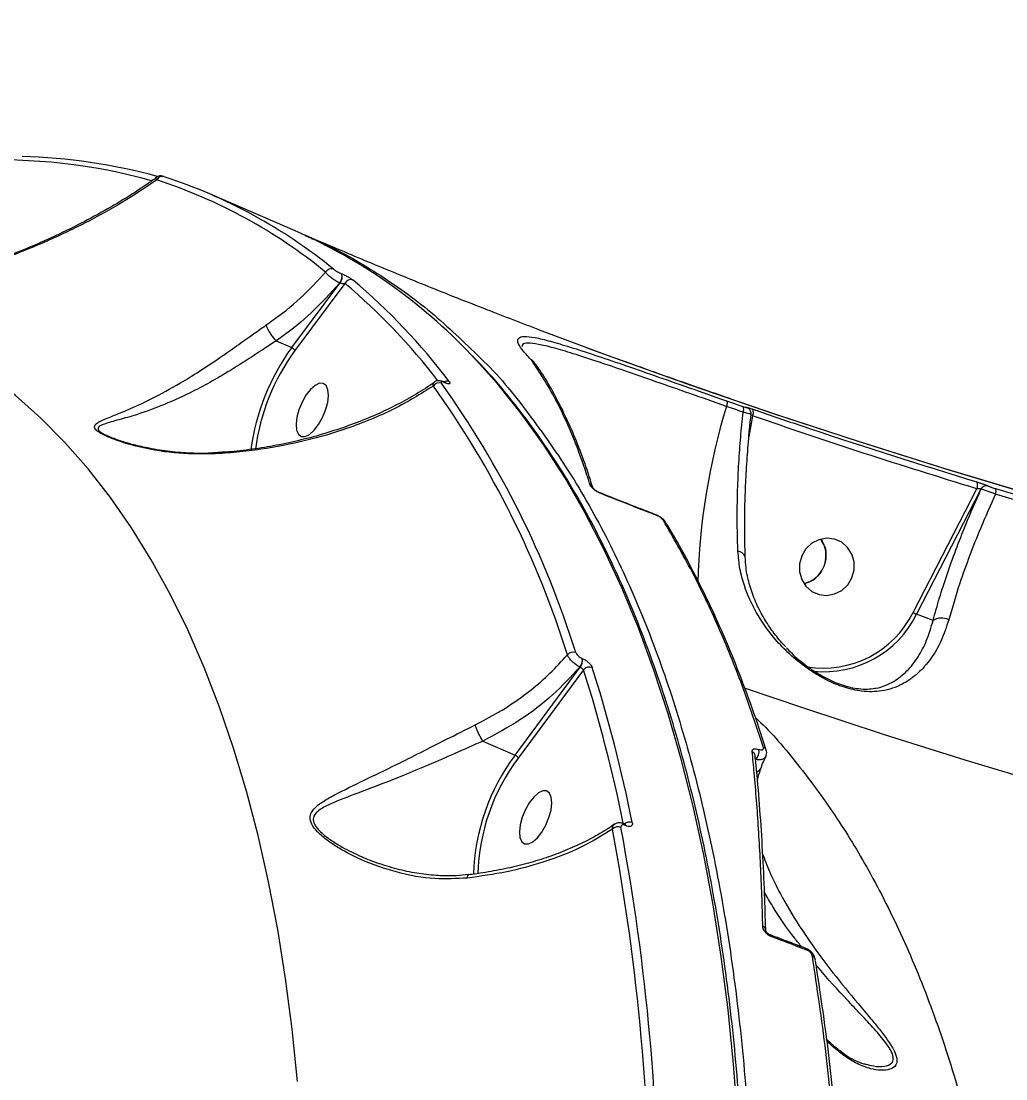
# Model space of a CAD drawing. Header units: millimetres. Extents: x -6104 to 7803, y -6013 to 4803.
# Drawn here: x 1801.8 to 1956.2, y -1919.5 to -1753.7 of the extents above; entities that cross this region are included whole.
import ezdxf

# ---------------------------------------------------------------- set-up
doc = ezdxf.new("R2010")
doc.units = ezdxf.units.MM
for name, color, linetype in [('DIKOM_ОБЪЕКТ', 7, 'Continuous'), ('DIKOM_РАЗМЕР_ЗОНА', 7, 'Continuous'), ('DIKOM_РАЗМЕР_ОБЪЕКТА', 7, 'Continuous')]:
    doc.layers.add(name, color=color, linetype=linetype)
doc.styles.add('style1', font='arial.ttf', dxfattribs={"width": 0.8})
doc.dimstyles.new('1-50', dxfattribs={"dimtxt": 300, "dimasz": 200, "dimexe": 100, "dimexo": 0, "dimgap": 100, "dimtad": 1, "dimtxsty": 'style1', "dimcen": 200, "dimclrd": 7, "dimclre": 7, "dimclrt": 7, "dimadec": 1, "dimazin": 2, "dimtfac": 1, "dimtmove": 0, "dimatfit": 2, "dimfxl": 0, "dimlwd": 25, "dimlwe": 18, "dimarcsym": 0})

# ---------------------------------------------------------------- blocks, each defined once
blk = doc.blocks.new('*D10')
at = {"layer": 'Defpoints', "color": 0, "transparency": 16777216}
for p in [(-4094.65, -224.49), (3111.63, -1726.03), (3111.63, -4948.58)]:
    blk.add_point(p, dxfattribs=at)
at = {"layer": 'DIKOM_РАЗМЕР_ОБЪЕКТА', "color": 7, "lineweight": 18, "transparency": 16777216}
for p, q in [((-4094.65, -224.49), (-4094.65, -5048.58)), ((3111.63, -1726.03), (3111.63, -5048.58))]:
    blk.add_line(p, q, dxfattribs=at)
at = {"layer": 'DIKOM_РАЗМЕР_ОБЪЕКТА', "color": 7, "lineweight": 25, "transparency": 16777216}
blk.add_line((-3894.65, -4948.58), (2911.63, -4948.58), dxfattribs=at)
at = {"layer": 'DIKOM_РАЗМЕР_ОБЪЕКТА', "color": 7, "transparency": 16777216}
for points in [[(-3894.65, -4915.24), (-3894.65, -4981.91), (-4094.65, -4948.58)], [(2911.63, -4915.24), (2911.63, -4981.91), (3111.63, -4948.58)]]:
    blk.add_solid(points, dxfattribs=at)
at = {"layer": 'DIKOM_РАЗМЕР_ОБЪЕКТА', "color": 7, "transparency": 16777216, "insert": (-134.24, -4695.4), "char_height": 300, "attachment_point": 5, "style": 'style1'}
blk.add_mtext('7200', dxfattribs=at)
blk = doc.blocks.new('*D12')
at = {"layer": 'Defpoints', "color": 0, "transparency": 16777216}
for p in [(-6103.62, -69.94), (4675.35, -1132.87), (4675.35, -5913.06)]:
    blk.add_point(p, dxfattribs=at)
at = {"layer": 'DIKOM_РАЗМЕР_ЗОНА', "color": 7, "lineweight": 18, "transparency": 16777216}
for p, q in [((-6103.62, -69.94), (-6103.62, -6013.06)), ((4675.35, -1132.87), (4675.35, -6013.06))]:
    blk.add_line(p, q, dxfattribs=at)
at = {"layer": 'DIKOM_РАЗМЕР_ЗОНА', "color": 7, "lineweight": 25, "transparency": 16777216}
blk.add_line((-5903.62, -5913.06), (4475.35, -5913.06), dxfattribs=at)
at = {"layer": 'DIKOM_РАЗМЕР_ЗОНА', "color": 7, "transparency": 16777216}
for points in [[(-5903.62, -5879.73), (-5903.62, -5946.4), (-6103.62, -5913.06)], [(4475.35, -5879.73), (4475.35, -5946.4), (4675.35, -5913.06)]]:
    blk.add_solid(points, dxfattribs=at)
at = {"layer": 'DIKOM_РАЗМЕР_ЗОНА', "color": 7, "transparency": 16777216, "insert": (271.51, -5659.89), "char_height": 300, "attachment_point": 5, "style": 'style1'}
blk.add_mtext('10800', dxfattribs=at)

msp = doc.modelspace()

# ---------------------------------------------------------------- linework, layer by layer
at = {"layer": 'DIKOM_ОБЪЕКТ', "color": 7, "linetype": 'Continuous', "lineweight": 15}
for p, q in [((1844.764, -1786.597), (1831.509, -1780.857)), ((1852.028, -1793.301), (1852.055, -1793.313)), ((1844.239, -1804.906), (1851.775, -1794.79)), ((1852.582, -1794.844), (1844.735, -1805.377)), ((1851.775, -1794.79), (1851.748, -1794.778)), ((1841.8, -1803.85), (1841.794, -1803.846)), ((1841.8, -1803.85), (1844.239, -1804.906)), ((1881.787, -1806.832), (1881.715, -1806.746)), ((1881.795, -1806.842), (1881.787, -1806.832)), ((1882.07, -1807.023), (1881.949, -1806.895)), ((1868.154, -1810.337), (1868.069, -1810.3)), ((1868.239, -1810.406), (1868.154, -1810.369)), ((1915.538, -1814.289), (1915.531, -1814.285)), ((1915.531, -1814.285), (1915.661, -1814.343)), ((1915.538, -1814.289), (1915.662, -1814.343)), ((1916.436, -1815.595), (1915.898, -1818.906)), ((1815.469, -1818.771), (1815.717, -1818.891)), ((1953.404, -1826.596), (1953.41, -1826.6)), ((1892.414, -1827.612), (1892.402, -1827.607)), ((1941.611, -1846.41), (1951.59, -1827.022)), ((1952.253, -1827.1), (1942.173, -1846.686)), ((1952.261, -1827.104), (1952.253, -1827.1)), ((1915.293, -1837.681), (1915.289, -1837.651)), ((1944.753, -1847.656), (1942.173, -1846.686)), ((1879.236, -1868.782), (1889.457, -1854.992)), ((1889.457, -1854.992), (1889.412, -1854.972)), ((1889.779, -1853.642), (1889.824, -1853.661)), ((1889.976, -1855.432), (1879.733, -1869.253)), ((1874.19, -1866.597), (1879.236, -1868.782)), ((1916.88, -1868.881), (1916.882, -1868.909)), ((1916.978, -1869.456), (1916.918, -1869.4)), ((1896.429, -1879.593), (1896.363, -1879.564)), ((1896.429, -1879.593), (1896.438, -1879.597)), ((1896.582, -1879.827), (1896.516, -1879.799)), ((1855.151, -1884.667), (1855.442, -1884.81)), ((1918.522, -1896.269), (1918.518, -1896.126)), ((1930.416, -1915.344), (1930.373, -1915.308))]:
    msp.add_line(p, q, dxfattribs=at)
at = {"layer": 'DIKOM_ОБЪЕКТ', "color": 7, "linetype": 'Continuous', "lineweight": 15, "flags": 128}
for points in [[(1845.175, -1919.922), (1844.331, -1911.757), (1843.288, -1903.815), (1842.048, -1896.103), (1840.611, -1888.63), (1838.98, -1881.401), (1837.154, -1874.423), (1835.137, -1867.704), (1832.929, -1861.248), (1830.533, -1855.063), (1827.952, -1849.154), (1825.188, -1843.526), (1822.242, -1838.184), (1819.119, -1833.135), (1815.82, -1828.381), (1812.349, -1823.929), (1808.709, -1819.781), (1804.904, -1815.942), (1800.938, -1812.415), (1796.812, -1809.204), (1792.533, -1806.312), (1788.102, -1803.741), (1783.526, -1801.494), (1782.661, -1801.112)], [(2108.93, -1861.442), (2103.641, -1860.583), (2089.037, -1858.092), (2074.479, -1855.428), (2059.978, -1852.595), (2045.542, -1849.593), (2031.182, -1846.426), (2016.906, -1843.094), (2002.724, -1839.601), (1988.646, -1835.948), (1974.68, -1832.138), (1960.836, -1828.173), (1947.122, -1824.056), (1933.549, -1819.79), (1920.123, -1815.378), (1906.856, -1810.821), (1893.754, -1806.125), (1883.087, -1802.15)], [(1890.387, -1804.884), (1893.085, -1805.876), (1906.226, -1810.588), (1919.534, -1815.158), (1933, -1819.584), (1946.615, -1823.863), (1960.369, -1827.992), (1974.255, -1831.968), (1988.263, -1835.79), (2002.384, -1839.454), (2016.609, -1842.958), (2030.928, -1846.299), (2045.331, -1849.476), (2059.81, -1852.487), (2074.356, -1855.329), (2088.957, -1858), (2103.606, -1860.5), (2108.944, -1861.366)], [(1914.176, -1925.988), (1913.496, -1917.226), (1912.618, -1908.678), (1911.543, -1900.353), (1910.271, -1892.256), (1908.802, -1884.395), (1907.14, -1876.776), (1905.284, -1869.406), (1903.236, -1862.29), (1900.999, -1855.436), (1898.574, -1848.848), (1895.963, -1842.532), (1893.168, -1836.494), (1890.192, -1830.738), (1887.037, -1825.27), (1883.706, -1820.094), (1880.201, -1815.214), (1876.526, -1810.634), (1872.684, -1806.359), (1872.32, -1805.979)], [(1847.751, -1817.857), (1848.451, -1816.958), (1849.07, -1815.874), (1849.56, -1814.691), (1849.88, -1813.506), (1850.004, -1812.414), (1849.922, -1811.505), (1849.641, -1810.851), (1849.183, -1810.506), (1848.587, -1810.497), (1847.899, -1810.826), (1847.176, -1811.466), (1846.476, -1812.364), (1845.857, -1813.449), (1845.367, -1814.632), (1845.048, -1815.817), (1844.924, -1816.909), (1845.005, -1817.818), (1845.286, -1818.472), (1845.744, -1818.817), (1846.341, -1818.825), (1847.028, -1818.497), (1847.751, -1817.857)], [(1912.356, -1813.229), (1912.68, -1813.342), (1913.004, -1813.455), (1913.329, -1813.569), (1913.653, -1813.682), (1913.977, -1813.795), (1914.302, -1813.908), (1914.626, -1814.021), (1914.951, -1814.134)], [(1914.97, -1815.017), (1914.646, -1814.904), (1914.322, -1814.791), (1913.998, -1814.678), (1913.673, -1814.565), (1913.349, -1814.452), (1913.025, -1814.339), (1912.702, -1814.226), (1912.378, -1814.113)], [(2015.611, -1844.539), (2007.856, -1842.625), (2000.131, -1840.662), (1992.44, -1838.65), (1984.783, -1836.589), (1977.161, -1834.481), (1969.577, -1832.326), (1962.032, -1830.124), (1954.528, -1827.875)], [(1954.537, -1827.001), (1962.047, -1829.251), (1969.597, -1831.455), (1977.186, -1833.612), (1984.813, -1835.722), (1992.476, -1837.783), (2000.173, -1839.797), (2007.903, -1841.761), (2015.664, -1843.677)], [(1929.307, -1834.931), (1928.089, -1834.791), (1926.872, -1835.013), (1925.753, -1835.579), (1924.825, -1836.444), (1924.162, -1837.537), (1923.817, -1838.77), (1923.82, -1840.044), (1924.169, -1841.254), (1924.836, -1842.302), (1925.767, -1843.105), (1926.887, -1843.596), (1928.105, -1843.737), (1929.323, -1843.515), (1930.441, -1842.948), (1931.369, -1842.083), (1932.032, -1840.99), (1932.376, -1839.757), (1932.374, -1838.484), (1932.025, -1837.274), (1931.358, -1836.225), (1930.427, -1835.423), (1929.307, -1834.931)], [(2055.955, -1896.416), (2042.373, -1893.585), (2028.861, -1890.6), (2015.429, -1887.461), (2002.084, -1884.171), (1988.836, -1880.733), (1975.694, -1877.147), (1962.664, -1873.417), (1949.757, -1869.545), (1936.98, -1865.534), (1924.342, -1861.386), (1915.208, -1858.272)], [(1882.749, -1881.733), (1883.448, -1880.835), (1884.068, -1879.75), (1884.558, -1878.567), (1884.877, -1877.382), (1885.001, -1876.291), (1884.919, -1875.381), (1884.638, -1874.727), (1884.181, -1874.382), (1883.584, -1874.374), (1882.897, -1874.703), (1882.174, -1875.342), (1881.474, -1876.241), (1880.854, -1877.326), (1880.365, -1878.508), (1880.045, -1879.694), (1879.921, -1880.785), (1880.003, -1881.695), (1880.284, -1882.349), (1880.741, -1882.694), (1881.338, -1882.702), (1882.026, -1882.373), (1882.749, -1881.733)], [(1919.222, -1896.96), (1919.208, -1896.955), (1919.207, -1896.954)]]:
    msp.add_lwpolyline(points, dxfattribs=at)
at = {"layer": 'DIKOM_ОБЪЕКТ', "color": 7, "linetype": 'Continuous', "lineweight": 15}
for centre, radius, start, end in [((1798.383, -1865.036), 89.552, 74.51227, 92.73122), ((1799.956, -1862.324), 87.388, 74.58556, 88.66392), ((1823.944, -1778.992), 0.924, 69.32692, 156.76835), ((1797.894, -1856.204), 81.568, 50.69683, 72.00323), ((1799.016, -1855.871), 81.743, 50.69615, 72.00379), ((1810.825, -1864.129), 84.635, 43.39823, 66.3591), ((1850.446, -1793.561), 1.004, 69.70232, 151.8532), ((1850.755, -1793.825), 1.377, 316.16531, 22.37998), ((1850.782, -1793.837), 1.377, 316.17909, 22.38405), ((1853.505, -1795.266), 1.015, 69.92341, 155.38348), ((1789.58, -1869.61), 97.772, 37.50326, 49.88052), ((1790.533, -1869.437), 98.249, 37.06594, 49.87313), ((1872.273, -1825.358), 34.702, 143.88743, 172.61905), ((1871.945, -1825.22), 33.677, 143.89777, 172.4591), ((1881.397, -1807.702), 0.954, 34.21672, 65.84913), ((1881.42, -1807.693), 0.929, 36.38236, 66.23562), ((1868.56, -1811.141), 0.994, 68.12413, 120.46893), ((1867.991, -1810.482), 0.199, 34.76237, 66.27545), ((1868.069, -1810.528), 0.209, 35.59963, 66.42749), ((1867.339, -1811.49), 1.065, 69.58067, 147.682), ((1746.052, -1897.251), 148.143, 17.35856, 35.64464), ((1747.039, -1897.022), 148.49, 17.35977, 35.64344), ((2010.971, -1844.293), 103.109, 162.9801, 178.56942), ((1914.145, -1814.593), 0.928, 332.84169, 29.69441), ((1915.421, -1815.012), 1.17, 330.12918, 23.23526), ((1890.59, -1827.108), 0.888, 16.85274, 64.46554), ((1950.521, -1826.466), 1.205, 332.5183, 24.47942), ((1953.135, -1827.548), 0.989, 74.26491, 153.05365), ((1953.142, -1827.551), 0.989, 74.26253, 153.07472), ((1892.3, -1827.856), 0.269, 33.23427, 65.07198), ((1953.547, -1827.428), 1.078, 335.50203, 23.34131), ((1901.269, -1831.352), 0.247, 31.9659, 67.01094), ((1902.207, -1832.741), 0.771, 31.17905, 68.87972), ((1914.103, -1838.1), 1.269, 20.73458, 86.87493), ((1927.541, -1839.448), 15.699, 260.67729, 333.673), ((1927.649, -1839.507), 16.202, 264.1757, 333.69824), ((1945.247, -1839.714), 7.619, 241.5025, 246.20738), ((1946.054, -1849.78), 2.491, 62.52405, 121.48802), ((1888.341, -1853.807), 1.17, 68.73315, 139.82656), ((1888.057, -1853.882), 1.739, 321.18482, 7.93861), ((1888.101, -1853.901), 1.741, 321.21507, 7.92745), ((1890.91, -1856.135), 1.169, 68.62275, 143.04507), ((1672.583, -1924.532), 229.524, 11.35005, 17.62207), ((1671.795, -1924.738), 228.925, 11.34922, 17.62268), ((1916.067, -1868.983), 0.82, 7.16415, 66.18657), ((1915.834, -1868.262), 1.653, 313.76861, 13.2351), ((1917.923, -1868.232), 0.712, 17.98576, 71.13442), ((1905.454, -1888.376), 32.731, 143.22701, 178.34385), ((1904.854, -1888.139), 31.429, 143.06273, 178.65547), ((1916.575, -1870.137), 1.368, 294.49872, 339.7686), ((1895.378, -1881.247), 1.232, 68.11224, 135.19434), ((1897.161, -1880.509), 1.237, 68.2805, 130.14242), ((1896.22, -1879.824), 0.297, 4.90712, 60.61943), ((1896.282, -1879.854), 0.301, 5.08717, 58.74758), ((1553.838, -1944.162), 346.585, 359.67726, 10.60481), ((1554.405, -1944.028), 347.365, 359.6773, 10.60443), ((1917.768, -1896.303), 0.764, 3.02688, 66.78392), ((1919.05, -1897.253), 0.339, 5.91542, 59.60864), ((1924.651, -1899.352), 0.323, 4.64967, 61.75003), ((1925.616, -1900.933), 0.696, 12.61193, 72.03669), ((1925.73, -1900.875), 0.572, 343.34322, 9.47448), ((1929.552, -1916.348), 1.324, 21.79205, 49.26311)]:
    msp.add_arc(centre, radius, start, end, dxfattribs=at)
for points, knots in [([(1823.095, -1778.628), (1821.338, -1779.806), (1817.824, -1782.164), (1811.913, -1785.411), (1805.558, -1788.431), (1798.163, -1791.39), (1791.153, -1793.648), (1784.717, -1795.288), (1779.591, -1796.305), (1775.822, -1796.936), (1773.697, -1797.102), (1773.446, -1797.122)], [0, 0, 0, 0, 0.1357663, 0.2715392, 0.4102382, 0.5489234, 0.721391, 0.808949, 0.8964847, 0.9877893, 1, 1, 1, 1]), ([(1823.105, -1778.201), (1822.595, -1778.575), (1820.94, -1779.786), (1817.855, -1781.735), (1813.847, -1784.063), (1809.519, -1786.309), (1805.091, -1788.384), (1800.516, -1790.298), (1795.905, -1792.004), (1791.156, -1793.527), (1786.437, -1794.813), (1781.982, -1795.831), (1777.888, -1796.581), (1775.16, -1797.007), (1773.729, -1797.14), (1773.532, -1797.159)], [0, 0, 0, 0, 0.0412239, 0.1336033, 0.2280559, 0.3245654, 0.4231429, 0.5114335, 0.6050435, 0.6944695, 0.7799643, 0.8622441, 0.9296995, 0.9903141, 1, 1, 1, 1]), ([(1823.095, -1778.628), (1823.035, -1778.504), (1822.937, -1778.3), (1823.055, -1778.225), (1823.102, -1778.196)], [0, 0, 0, 0, 0.60685405, 1, 1, 1, 1]), ([(1824.178, -1778.098), (1824.119, -1778.078), (1824.012, -1778.042), (1823.897, -1778.014), (1823.731, -1777.988), (1823.519, -1777.992), (1823.289, -1778.042), (1823.149, -1778.136), (1823.083, -1778.18)], [0, 0, 0, 0, 0.2243699, 0.4118944, 0.5457972, 0.6749296, 0.8464124, 1, 1, 1, 1]), ([(1846.321, -1787.331), (1847.118, -1787.662), (1851.047, -1789.296), (1857.72, -1793.122), (1866.156, -1799.098), (1871.275, -1804.071), (1873.825, -1806.548)], [0, 0, 0, 0, 0.0783676, 0.3861572, 0.6941838, 1, 1, 1, 1]), ([(1883.132, -1802.161), (1880.344, -1801.098), (1874.451, -1798.85), (1865.692, -1795.369), (1856.832, -1791.743), (1850.422, -1789.041), (1846.971, -1787.55), (1846.343, -1787.279)], [0, 0, 0, 0, 0.2188331, 0.4625256, 0.7050391, 0.9463261, 1, 1, 1, 1]), ([(1840.256, -1801.352), (1840.553, -1801.144), (1842.417, -1799.843), (1845.722, -1797.205), (1848.264, -1794.478), (1849.561, -1793.087)], [0, 0, 0, 0, 0.0849757, 0.5334613, 1, 1, 1, 1]), ([(1851.748, -1794.778), (1851.665, -1794.738), (1851.39, -1794.605), (1850.881, -1794.303), (1850.297, -1793.879), (1849.81, -1793.44), (1849.643, -1793.204), (1849.561, -1793.087)], [0, 0, 0, 0, 0.0942821, 0.3122916, 0.5412126, 0.7714067, 1, 1, 1, 1]), ([(1850.794, -1792.619), (1850.851, -1792.66), (1850.963, -1792.744), (1851.246, -1792.913), (1851.57, -1793.086), (1851.842, -1793.22), (1851.985, -1793.282), (1852.028, -1793.301)], [0, 0, 0, 0, 0.2337066, 0.467265, 0.6955561, 0.9086549, 1, 1, 1, 1]), ([(1852.055, -1793.313), (1852.118, -1793.341), (1852.326, -1793.432), (1852.723, -1793.625), (1853.194, -1793.879), (1853.608, -1794.128), (1853.772, -1794.251), (1853.853, -1794.313)], [0, 0, 0, 0, 0.0931639, 0.3039544, 0.5302367, 0.765212, 1, 1, 1, 1]), ([(1851.748, -1794.778), (1850.315, -1796.364), (1847.599, -1799.371), (1844.044, -1802.255), (1842.106, -1803.632), (1841.8, -1803.85)], [0, 0, 0, 0, 0.48434743, 0.91852386, 1, 1, 1, 1]), ([(1852.582, -1794.844), (1852.531, -1794.856), (1852.431, -1794.88), (1852.235, -1794.886), (1852.048, -1794.868), (1851.916, -1794.839), (1851.834, -1794.814), (1851.797, -1794.799), (1851.775, -1794.79)], [0, 0, 0, 0, 0.2686482, 0.5230224, 0.7427383, 0.8692672, 0.9243788, 1, 1, 1, 1]), ([(1831.83, -1821.573), (1829.811, -1821.573), (1825.719, -1821.573), (1820.686, -1820.624), (1817.302, -1819.629), (1815.473, -1818.926), (1814.283, -1818.353), (1813.49, -1817.785), (1813.226, -1817.221), (1813.553, -1816.864), (1814.357, -1816.354), (1815.841, -1815.755), (1818.654, -1814.63), (1822.276, -1812.982), (1826.159, -1810.861), (1829.787, -1808.617), (1832.758, -1806.635), (1835.633, -1804.627), (1838.084, -1802.875), (1839.614, -1801.802), (1840.256, -1801.352)], [0, 0, 0, 0, 0.0952091, 0.1929565, 0.2448018, 0.2710706, 0.2981712, 0.3242911, 0.3503883, 0.3910764, 0.4019434, 0.4719639, 0.5438105, 0.639395, 0.7378502, 0.7988552, 0.861363, 0.9113744, 0.9628376, 1, 1, 1, 1]), ([(1840.256, -1801.352), (1840.259, -1801.366), (1840.281, -1801.487), (1840.378, -1801.779), (1840.629, -1802.29), (1840.98, -1802.855), (1841.388, -1803.409), (1841.659, -1803.7), (1841.794, -1803.846)], [0, 0, 0, 0, 0.0259683, 0.2095642, 0.4071686, 0.6047757, 0.8023825, 1, 1, 1, 1]), ([(1881.715, -1806.746), (1881.204, -1806.197), (1880.183, -1805.1), (1879.583, -1804.005), (1879.695, -1803.326), (1880.588, -1803.09), (1882.249, -1803.274), (1884.661, -1803.848), (1887.793, -1804.776), (1891.607, -1806.019), (1896.038, -1807.528), (1901.021, -1809.259), (1906.456, -1811.162), (1910.389, -1812.539), (1912.356, -1813.229)], [0, 0, 0, 0, 0.0836194, 0.1671665, 0.2504178, 0.3338525, 0.4173044, 0.5004885, 0.5837389, 0.6671392, 0.7504578, 0.8333961, 0.9166276, 1, 1, 1, 1]), ([(1841.794, -1803.846), (1841.794, -1803.846), (1841.188, -1804.27), (1839.67, -1805.237), (1837.27, -1806.832), (1834.409, -1808.629), (1831.401, -1810.387), (1827.715, -1812.335), (1823.659, -1814.128), (1819.871, -1815.471), (1816.776, -1816.31), (1815.155, -1816.765), (1814.209, -1817.155), (1813.79, -1817.427), (1813.966, -1817.914), (1814.599, -1818.373), (1815.22, -1818.657), (1815.469, -1818.771)], [0, 0, 0, 0, 0.0000332, 0.0506244, 0.1211017, 0.1916526, 0.2788516, 0.3661641, 0.5040495, 0.6421381, 0.7418823, 0.8412498, 0.8561018, 0.9104335, 0.9440498, 0.9775326, 1, 1, 1, 1]), ([(1844.735, -1805.377), (1844.732, -1805.369), (1844.726, -1805.347), (1844.698, -1805.288), (1844.634, -1805.195), (1844.519, -1805.08), (1844.381, -1804.976), (1844.286, -1804.929), (1844.239, -1804.906)], [0, 0, 0, 0, 0.0536094, 0.1413939, 0.3559494, 0.5705302, 0.7852616, 1, 1, 1, 1]), ([(1912.378, -1814.113), (1910.443, -1813.435), (1906.586, -1812.083), (1901.249, -1810.215), (1896.353, -1808.514), (1892.004, -1807.032), (1888.254, -1805.81), (1885.176, -1804.897), (1882.793, -1804.326), (1881.183, -1804.158), (1880.341, -1804.299), (1880.334, -1804.674), (1880.331, -1804.806)], [0, 0, 0, 0, 0.10506, 0.2094906, 0.3139486, 0.4190073, 0.5232546, 0.6282658, 0.7328659, 0.8372909, 0.9424912, 1, 1, 1, 1]), ([(1873.825, -1806.548), (1873.842, -1806.564), (1876.538, -1809.059), (1881.369, -1815.112), (1888.203, -1824.786), (1894.232, -1835.629), (1899.542, -1847.398), (1904.123, -1860.059), (1908.055, -1873.807), (1911.294, -1888.644), (1913.813, -1904.542), (1915.556, -1921.152), (1916.535, -1938.399), (1916.779, -1956.198), (1916.292, -1974.838), (1915.043, -1994.291), (1913.019, -2014.507), (1910.264, -2035.041), (1906.805, -2055.815), (1902.683, -2076.747), (1897.832, -2098.179), (1892.236, -2120.056), (1885.898, -2142.311), (1878.956, -2164.454), (1871.449, -2186.412), (1863.426, -2208.118), (1854.758, -2229.924), (1845.445, -2251.758), (1835.507, -2273.543), (1825.599, -2293.898), (1815.835, -2312.82), (1806.309, -2330.339), (1796.453, -2347.552), (1786.29, -2364.407), (1775.93, -2380.724), (1765.426, -2396.425), (1755.925, -2409.954), (1749.859, -2418.139), (1747.389, -2421.472)], [0, 0, 0, 0, 0.0001878, 0.0303399, 0.0605166, 0.0906687, 0.1199697, 0.1492932, 0.1785943, 0.2087463, 0.238923, 0.2690751, 0.2983757, 0.3276989, 0.3569995, 0.3871513, 0.4173276, 0.4474793, 0.4767801, 0.5061036, 0.5354043, 0.5655563, 0.5957329, 0.6258848, 0.6551856, 0.6845091, 0.7138099, 0.7439618, 0.7741383, 0.8042902, 0.8297913, 0.8553221, 0.880853, 0.9066258, 0.9323986, 0.9575223, 0.9827031, 1, 1, 1, 1]), ([(1819.918, -2302.171), (1820.831, -2300.388), (1823.477, -2295.218), (1827.775, -2286.588), (1832.771, -2276.258), (1837.649, -2265.849), (1842.408, -2255.37), (1847.044, -2244.828), (1851.552, -2234.231), (1855.93, -2223.588), (1860.174, -2212.906), (1864.282, -2202.194), (1868.249, -2191.458), (1872.074, -2180.709), (1875.753, -2169.952), (1879.284, -2159.198), (1882.663, -2148.453), (1885.888, -2137.726), (1888.958, -2127.024), (1891.868, -2116.357), (1894.618, -2105.731), (1897.206, -2095.155), (1899.628, -2084.637), (1901.884, -2074.184), (1903.972, -2063.805), (1905.89, -2053.507), (1907.637, -2043.298), (1909.211, -2033.185), (1910.611, -2023.177), (1911.836, -2013.28), (1912.885, -2003.503), (1913.758, -1993.852), (1914.453, -1984.335), (1914.971, -1974.958), (1915.31, -1965.729), (1915.47, -1956.655), (1915.452, -1947.742), (1915.254, -1938.998), (1914.878, -1930.428), (1914.324, -1922.039), (1913.591, -1913.838), (1912.68, -1905.83), (1911.592, -1898.022), (1910.327, -1890.419), (1908.887, -1883.028), (1907.272, -1875.853), (1905.484, -1868.9), (1903.524, -1862.175), (1901.392, -1855.683), (1899.092, -1849.428), (1896.623, -1843.416), (1893.989, -1837.651), (1891.19, -1832.138), (1888.231, -1826.881), (1885.11, -1821.884), (1881.835, -1817.149), (1878.399, -1812.694), (1875.311, -1809.03), (1873.309, -1806.964), (1872.56, -1806.19)], [0, 0, 0, 0, 0.0093746, 0.0271866, 0.0449985, 0.0628105, 0.0806222, 0.0984342, 0.1162461, 0.134058, 0.1518699, 0.1696819, 0.1874939, 0.2053059, 0.2231184, 0.2409307, 0.2587433, 0.2765562, 0.2943693, 0.3121826, 0.3299963, 0.3478102, 0.3656245, 0.3834392, 0.4012543, 0.4190699, 0.4368861, 0.4547028, 0.4725198, 0.4903376, 0.508156, 0.5259752, 0.5437951, 0.5616156, 0.5794371, 0.5972593, 0.6150823, 0.6329064, 0.6507313, 0.668557, 0.6863838, 0.7042114, 0.7220398, 0.739869, 0.7576988, 0.7755291, 0.7933595, 0.8111899, 0.8290198, 0.8468486, 0.8646758, 0.8825007, 0.9003223, 0.9181399, 0.9359524, 0.9537585, 0.9715573, 0.9893479, 1, 1, 1, 1]), ([(1881.715, -1806.746), (1881.805, -1806.788), (1881.912, -1806.837), (1881.981, -1806.93), (1881.993, -1806.945)], [0, 0, 0, 0, 0.82926896, 1, 1, 1, 1]), ([(1890.973, -1826.307), (1890.897, -1826.066), (1890.515, -1824.865), (1889.489, -1821.837), (1887.793, -1817.517), (1885.194, -1811.98), (1883.078, -1808.781), (1881.795, -1806.842)], [0, 0, 0, 0, 0.0299895, 0.149953, 0.3900714, 0.6301907, 1, 1, 1, 1]), ([(1912.941, -1812.905), (1909.898, -1811.858), (1903.886, -1809.787), (1898.021, -1807.664), (1895.124, -1806.615)], [0, 0, 0, 0, 0.5059952, 1, 1, 1, 1]), ([(1891.426, -1826.866), (1891.301, -1826.45), (1890.735, -1824.562), (1889.625, -1821.488), (1888.096, -1817.664), (1886.462, -1814.156), (1884.726, -1810.964), (1883.298, -1808.625), (1882.412, -1807.452), (1882.175, -1807.138)], [0, 0, 0, 0, 0.0503889, 0.2286535, 0.4063394, 0.5833126, 0.7597158, 0.9356624, 1, 1, 1, 1]), ([(1866.615, -1810.308), (1866.477, -1810.411), (1865.495, -1811.144), (1863.424, -1812.405), (1860.399, -1814.071), (1857.119, -1815.602), (1853.631, -1816.999), (1849.979, -1818.234), (1846.217, -1819.285), (1842.412, -1820.14), (1838.594, -1820.787), (1835.111, -1821.219), (1832.882, -1821.347), (1831.943, -1821.401)], [0, 0, 0, 0, 0.0169701, 0.1205757, 0.2246249, 0.3291329, 0.4340948, 0.5393201, 0.6417906, 0.7416837, 0.8385, 0.9320432, 1, 1, 1, 1]), ([(1866.439, -1810.92), (1866.435, -1810.896), (1866.403, -1810.728), (1866.416, -1810.483), (1866.557, -1810.362), (1866.616, -1810.31)], [0, 0, 0, 0, 0.0895307, 0.613673, 1, 1, 1, 1]), ([(1868.07, -1810.303), (1868.054, -1810.295), (1867.861, -1810.204), (1867.538, -1810.106), (1867.076, -1810.096), (1866.738, -1810.187), (1866.624, -1810.298), (1866.613, -1810.308)], [0, 0, 0, 0, 0.0340591, 0.3913216, 0.7093671, 0.9721968, 1, 1, 1, 1]), ([(1868.154, -1810.369), (1868.079, -1810.339), (1867.929, -1810.279), (1867.765, -1810.248), (1867.658, -1810.262), (1867.622, -1810.33), (1867.659, -1810.42), (1867.704, -1810.482), (1867.711, -1810.492)], [0, 0, 0, 0, 0.16734074, 0.33447749, 0.50914978, 0.71306775, 0.957688, 1, 1, 1, 1]), ([(1868.432, -1810.434), (1868.432, -1810.434), (1868.441, -1810.434), (1868.406, -1810.431), (1868.32, -1810.402), (1868.224, -1810.369), (1868.158, -1810.338), (1868.153, -1810.336)], [0, 0, 0, 0, 0.00518, 0.2867568, 0.6093607, 0.9749379, 1, 1, 1, 1]), ([(1868.93, -1810.219), (1868.94, -1810.232), (1869.012, -1810.328), (1869.071, -1810.467), (1869.01, -1810.572), (1868.84, -1810.592), (1868.586, -1810.544), (1868.355, -1810.452), (1868.239, -1810.406)], [0, 0, 0, 0, 0.03923318, 0.28721977, 0.49516947, 0.67095369, 0.83523107, 1, 1, 1, 1]), ([(1866.439, -1810.92), (1864.439, -1812.17), (1861.415, -1814.06), (1856.686, -1816.178), (1852.152, -1817.905), (1846.455, -1819.581), (1840.598, -1820.723), (1835.67, -1821.339), (1833.11, -1821.495), (1831.83, -1821.573)], [0, 0, 0, 0, 0.2227157, 0.3367333, 0.4507481, 0.6310027, 0.8132796, 0.9066455, 1, 1, 1, 1]), ([(1912.356, -1813.229), (1912.386, -1813.257), (1912.446, -1813.312), (1912.475, -1813.52), (1912.457, -1813.794), (1912.404, -1814.006), (1912.378, -1814.113)], [0, 0, 0, 0, 0.2500074, 0.500038, 0.7500394, 1, 1, 1, 1]), ([(1914.172, -1836.833), (1914.13, -1835.601), (1914.046, -1833.137), (1914.062, -1829.208), (1914.186, -1825.128), (1914.425, -1821.027), (1914.702, -1817.642), (1914.903, -1815.672), (1914.97, -1815.017)], [0, 0, 0, 0, 0.182797, 0.3655937, 0.5537509, 0.741905, 0.9141931, 1, 1, 1, 1]), ([(1914.951, -1814.134), (1914.953, -1814.134), (1915.051, -1814.169), (1915.238, -1814.231), (1915.422, -1814.288), (1915.544, -1814.32), (1915.601, -1814.327), (1915.558, -1814.301), (1915.538, -1814.289)], [0, 0, 0, 0, 0.0042672, 0.2197788, 0.435584, 0.5682115, 0.7938137, 1, 1, 1, 1]), ([(1916.226, -1815.365), (1916.204, -1815.353), (1916.168, -1815.335), (1915.918, -1815.261), (1915.552, -1815.162), (1915.165, -1815.065), (1914.97, -1815.017)], [0, 0, 0, 0, 0.2734431, 0.443413, 0.7199627, 1, 1, 1, 1]), ([(1915.531, -1814.285), (1915.508, -1814.272), (1915.449, -1814.239), (1915.494, -1814.235), (1915.698, -1814.288), (1916.042, -1814.395), (1916.345, -1814.498), (1916.496, -1814.55)], [0, 0, 0, 0, 0.1342536, 0.34698954, 0.56325007, 0.78171653, 1, 1, 1, 1]), ([(1916.217, -1815.365), (1916.225, -1815.33), (1916.257, -1815.199), (1916.207, -1814.977), (1916.108, -1814.744), (1915.978, -1814.574), (1915.85, -1814.459), (1915.744, -1814.388), (1915.676, -1814.349), (1915.64, -1814.332), (1915.626, -1814.325)], [0, 0, 0, 0, 0.0759988, 0.2918519, 0.4718894, 0.6254153, 0.7535077, 0.8529453, 0.9440049, 1, 1, 1, 1]), ([(1916.496, -1814.55), (1917.098, -1814.758), (1920.106, -1815.797), (1931.761, -1819.762), (1942.905, -1823.244), (1951.618, -1825.966)], [0, 0, 0, 0, 0.051711, 0.2585563, 1, 1, 1, 1]), ([(1915.323, -1837.652), (1915.295, -1836.911), (1915.223, -1835.019), (1915.219, -1831.802), (1915.299, -1828.041), (1915.479, -1824.157), (1915.767, -1820.188), (1916.026, -1817.246), (1916.218, -1815.632), (1916.249, -1815.367)], [0, 0, 0, 0, 0.1093172, 0.2789328, 0.4498349, 0.6216382, 0.7939195, 0.9661894, 1, 1, 1, 1]), ([(1951.59, -1827.022), (1945.705, -1825.201), (1933.932, -1821.558), (1922.268, -1817.583), (1916.436, -1815.595)], [0, 0, 0, 0, 0.4999199, 1, 1, 1, 1]), ([(1831.933, -1821.412), (1831.827, -1821.422), (1830.663, -1821.53), (1828.401, -1821.475), (1825.144, -1821.242), (1822.156, -1820.765), (1819.637, -1820.201), (1817.811, -1819.673), (1816.442, -1819.202), (1815.78, -1818.914), (1815.484, -1818.784)], [0, 0, 0, 0, 0.0182329, 0.1990023, 0.3870268, 0.5821741, 0.7267682, 0.8420141, 0.9291572, 1, 1, 1, 1]), ([(1831.83, -1821.573), (1831.839, -1821.546), (1831.869, -1821.458), (1831.907, -1821.383), (1831.939, -1821.41), (1831.944, -1821.414)], [0, 0, 0, 0, 0.2706613, 0.8802235, 1, 1, 1, 1]), ([(1892.526, -1827.709), (1892.434, -1827.669), (1892.251, -1827.589), (1891.968, -1827.42), (1891.675, -1827.208), (1891.353, -1826.917), (1891.091, -1826.591), (1891.011, -1826.4), (1890.973, -1826.307)], [0, 0, 0, 0, 0.1098566, 0.2200975, 0.3257626, 0.4925275, 0.7537337, 1, 1, 1, 1]), ([(1892.099, -1827.452), (1892.075, -1827.437), (1891.994, -1827.389), (1891.861, -1827.292), (1891.701, -1827.158), (1891.546, -1827.002), (1891.444, -1826.854), (1891.446, -1826.857), (1891.446, -1826.858)], [0, 0, 0, 0, 0.0463574, 0.149853, 0.2836033, 0.4743017, 0.7508986, 1, 1, 1, 1]), ([(1951.618, -1825.966), (1951.78, -1826.017), (1952.105, -1826.117), (1952.596, -1826.281), (1953.011, -1826.429), (1953.283, -1826.537), (1953.37, -1826.579), (1953.404, -1826.596)], [0, 0, 0, 0, 0.21829786, 0.43676892, 0.65303998, 0.86574248, 1, 1, 1, 1]), ([(1953.41, -1826.6), (1953.415, -1826.602), (1953.45, -1826.62), (1953.559, -1826.668), (1953.761, -1826.744), (1954.004, -1826.83), (1954.26, -1826.915), (1954.451, -1826.974), (1954.537, -1827.001)], [0, 0, 0, 0, 0.0340057, 0.2522775, 0.4705508, 0.5980342, 0.819333, 1, 1, 1, 1]), ([(1892.403, -1827.606), (1892.374, -1827.594), (1892.307, -1827.568), (1892.195, -1827.511), (1892.124, -1827.467), (1892.099, -1827.452)], [0, 0, 0, 0, 0.3327588, 0.7653871, 1, 1, 1, 1]), ([(1901.367, -1831.121), (1900.928, -1830.953), (1897.906, -1829.793), (1894.947, -1828.613), (1892.418, -1827.604)], [0, 0, 0, 0, 0.1454056, 1, 1, 1, 1]), ([(1901.479, -1831.221), (1900.928, -1831.008), (1898.173, -1829.943), (1895.192, -1828.771), (1892.775, -1827.808), (1892.526, -1827.709)], [0, 0, 0, 0, 0.1831727, 0.9158776, 1, 1, 1, 1]), ([(1944.753, -1847.656), (1945.075, -1846.494), (1945.72, -1844.17), (1946.921, -1840.469), (1948.296, -1836.63), (1950.036, -1832.165), (1951.444, -1828.961), (1952.261, -1827.104)], [0, 0, 0, 0, 0.1825582, 0.3651196, 0.5530329, 0.7409451, 1, 1, 1, 1]), ([(1954.528, -1827.875), (1953.736, -1829.647), (1952.279, -1832.91), (1950.444, -1837.577), (1948.689, -1842.455), (1947.75, -1845.687), (1947.203, -1847.57)], [0, 0, 0, 0, 0.2580786, 0.4750043, 0.6940785, 1, 1, 1, 1]), ([(1952.253, -1827.1), (1952.243, -1827.093), (1952.216, -1827.074), (1952.119, -1827.048), (1951.964, -1827.027), (1951.778, -1827.017), (1951.654, -1827.02), (1951.59, -1827.022)], [0, 0, 0, 0, 0.1277164, 0.3310142, 0.5437702, 0.7682325, 1, 1, 1, 1]), ([(1954.528, -1827.875), (1954.362, -1827.809), (1953.99, -1827.661), (1953.487, -1827.476), (1953.001, -1827.308), (1952.587, -1827.178), (1952.352, -1827.118), (1952.271, -1827.105), (1952.261, -1827.104)], [0, 0, 0, 0, 0.1805225, 0.4029086, 0.5310071, 0.749643, 0.9664119, 1, 1, 1, 1]), ([(1901.796, -1831.342), (1901.718, -1831.293), (1901.577, -1831.204), (1901.432, -1831.16), (1901.368, -1831.14)], [0, 0, 0, 0, 0.5533277, 1, 1, 1, 1]), ([(1902.485, -1832.022), (1902.43, -1831.943), (1902.333, -1831.803), (1902.104, -1831.589), (1901.879, -1831.425), (1901.669, -1831.302), (1901.542, -1831.248), (1901.479, -1831.221)], [0, 0, 0, 0, 0.3196137, 0.5618374, 0.7280017, 0.8640507, 1, 1, 1, 1]), ([(1902.852, -1832.344), (1902.831, -1832.3), (1902.723, -1832.084), (1902.43, -1831.796), (1902.066, -1831.489), (1901.854, -1831.374), (1901.796, -1831.342)], [0, 0, 0, 0, 0.1149412, 0.5740826, 0.8825581, 1, 1, 1, 1]), ([(1918.154, -1867.559), (1917.072, -1864.282), (1914.908, -1857.729), (1911.157, -1848.592), (1907.068, -1839.932), (1904.013, -1834.659), (1902.485, -1832.022)], [0, 0, 0, 0, 0.2491212, 0.4982433, 0.7491211, 1, 1, 1, 1]), ([(1918.599, -1868.013), (1918.584, -1867.963), (1917.906, -1865.681), (1916.414, -1861.378), (1914.103, -1855.128), (1911.603, -1849.15), (1908.948, -1843.406), (1906.112, -1837.947), (1904.078, -1834.266), (1902.944, -1832.48), (1902.859, -1832.347)], [0, 0, 0, 0, 0.0036494, 0.1675194, 0.3314475, 0.4954382, 0.6593374, 0.8230767, 0.9867705, 1, 1, 1, 1]), ([(1927.198, -1834.984), (1927.413, -1835.347), (1927.881, -1836.135), (1928.045, -1837.593), (1927.763, -1839.1), (1927.002, -1840.432), (1925.909, -1841.453), (1925.014, -1841.76), (1924.587, -1841.906)], [0, 0, 0, 0, 0.1482307, 0.321619, 0.4949946, 0.6683778, 0.8417675, 1, 1, 1, 1]), ([(1924.595, -1841.915), (1925.043, -1841.754), (1925.957, -1841.424), (1927.053, -1840.369), (1927.791, -1839.023), (1928.046, -1837.513), (1927.864, -1836.083), (1927.397, -1835.325), (1927.189, -1834.987)], [0, 0, 0, 0, 0.1667815, 0.3402305, 0.5136742, 0.6871128, 0.8605529, 1, 1, 1, 1]), ([(1947.203, -1847.57), (1946.839, -1848.688), (1946.101, -1850.955), (1944.439, -1853.732), (1942.417, -1856.041), (1940.36, -1857.502), (1938.408, -1858.342), (1936.832, -1858.731), (1935.207, -1858.872), (1933.312, -1858.776), (1930.876, -1858.243), (1928.348, -1857.189), (1926.258, -1856.009), (1924.181, -1854.599), (1921.935, -1852.709), (1919.348, -1849.947), (1916.932, -1846.481), (1915.295, -1842.831), (1914.412, -1839.567), (1914.252, -1837.749), (1914.172, -1836.833)], [0, 0, 0, 0, 0.0717894, 0.1456297, 0.2211695, 0.2985176, 0.3406379, 0.3832928, 0.416101, 0.4496132, 0.4986453, 0.5477928, 0.5804518, 0.6139713, 0.6704383, 0.7283192, 0.8119561, 0.8980751, 0.9486877, 1, 1, 1, 1]), ([(1921.679, -1851.815), (1921.397, -1851.522), (1920.525, -1850.613), (1919.269, -1848.945), (1917.9, -1846.777), (1916.756, -1844.411), (1915.914, -1841.934), (1915.411, -1839.677), (1915.348, -1838.259), (1915.322, -1837.682)], [0, 0, 0, 0, 0.0726367, 0.2244887, 0.3851322, 0.554287, 0.723716, 0.88748, 1, 1, 1, 1]), ([(1935.646, -1858.29), (1935.692, -1858.286), (1936.3, -1858.223), (1937.286, -1857.877), (1938.97, -1857.081), (1940.718, -1855.664), (1942.418, -1853.496), (1943.826, -1850.865), (1944.441, -1848.734), (1944.753, -1847.656)], [0, 0, 0, 0, 0.0087398, 0.1158738, 0.2245786, 0.4207182, 0.6211561, 0.8084165, 1, 1, 1, 1]), ([(1872.998, -1864.04), (1874.892, -1863.03), (1877.977, -1861.385), (1881.798, -1858.559), (1884.808, -1855.962), (1886.557, -1854.034), (1887.447, -1853.053)], [0, 0, 0, 0, 0.3422217, 0.5572733, 0.7746057, 1, 1, 1, 1]), ([(1889.412, -1854.972), (1889.29, -1854.909), (1888.985, -1854.752), (1888.488, -1854.397), (1888, -1853.941), (1887.618, -1853.465), (1887.504, -1853.19), (1887.447, -1853.053)], [0, 0, 0, 0, 0.1423605, 0.3572579, 0.5716628, 0.785756, 1, 1, 1, 1]), ([(1888.765, -1852.717), (1888.795, -1852.785), (1888.855, -1852.919), (1889.052, -1853.15), (1889.304, -1853.369), (1889.56, -1853.538), (1889.717, -1853.612), (1889.779, -1853.642)], [0, 0, 0, 0, 0.2142793, 0.42837, 0.6428386, 0.8576474, 1, 1, 1, 1]), ([(1921.78, -1851.94), (1922.031, -1852.216), (1922.964, -1853.241), (1924.56, -1854.542), (1926.478, -1855.871), (1928.37, -1856.954), (1930.688, -1857.932), (1932.856, -1858.388), (1934.474, -1858.455), (1935.266, -1858.344), (1935.646, -1858.29)], [0, 0, 0, 0, 0.0718809, 0.2665621, 0.3732606, 0.4825827, 0.6387931, 0.7947722, 0.901607, 1, 1, 1, 1]), ([(1889.412, -1854.972), (1888.033, -1856.457), (1885.239, -1859.465), (1880.095, -1863.42), (1876.171, -1865.531), (1874.19, -1866.597)], [0, 0, 0, 0, 0.3257312, 0.6596785, 1, 1, 1, 1]), ([(1889.976, -1855.432), (1889.96, -1855.4), (1889.927, -1855.337), (1889.824, -1855.228), (1889.695, -1855.124), (1889.566, -1855.042), (1889.488, -1855.006), (1889.457, -1854.992)], [0, 0, 0, 0, 0.2150875, 0.4300832, 0.6448851, 0.8593014, 1, 1, 1, 1]), ([(1889.824, -1853.661), (1889.917, -1853.705), (1890.15, -1853.815), (1890.531, -1854.067), (1890.908, -1854.395), (1891.204, -1854.741), (1891.292, -1854.945), (1891.337, -1855.046)], [0, 0, 0, 0, 0.1407836, 0.355281, 0.5700088, 0.7849671, 1, 1, 1, 1]), ([(1916.885, -1862.859), (1917.161, -1863.118), (1919.652, -1865.448), (1923.966, -1870.661), (1929.768, -1878.547), (1935.252, -1887.658), (1940.377, -1897.946), (1945.042, -1909.507), (1949.104, -1922.081), (1952.518, -1935.671), (1955.247, -1950.256), (1957.205, -1965.354), (1958.423, -1980.868), (1958.947, -1996.699), (1958.795, -2013.276), (1957.933, -2030.573), (1956.343, -2048.547), (1954.008, -2067.201), (1950.9, -2086.487), (1946.987, -2106.453), (1942.302, -2126.807), (1936.97, -2147.062), (1931.08, -2167.042), (1924.709, -2186.672), (1917.69, -2206.504), (1910.026, -2226.479), (1901.733, -2246.53), (1893.05, -2266.101), (1884.034, -2285.142), (1874.741, -2303.612), (1864.974, -2321.93), (1854.74, -2340.016), (1844.092, -2357.858), (1836.733, -2369.326), (1833.055, -2375.058)], [0, 0, 0, 0, 0.00362333, 0.03267751, 0.06202086, 0.09136412, 0.12380246, 0.1562658, 0.18870386, 0.22209805, 0.25551995, 0.28891367, 0.3203315, 0.35177295, 0.38319047, 0.41551451, 0.44786506, 0.48018897, 0.51368225, 0.54717551, 0.58114976, 0.61512431, 0.64703362, 0.67896806, 0.71087771, 0.74371715, 0.77658352, 0.80942335, 0.8407557, 0.87211054, 0.90344315, 0.93562061, 0.96782235, 1, 1, 1, 1]), ([(1871.746, -1888.051), (1870.052, -1888.137), (1866.36, -1888.324), (1860.706, -1887.273), (1855.688, -1885.524), (1852.154, -1883.706), (1849.992, -1882.297), (1848.555, -1881.133), (1847.476, -1879.908), (1847.123, -1878.997), (1847.133, -1878.052), (1847.708, -1877.073), (1849.161, -1875.999), (1851.689, -1874.585), (1855.469, -1872.777), (1860.051, -1870.559), (1864.46, -1868.356), (1868.613, -1866.233), (1871.498, -1864.79), (1872.998, -1864.04)], [0, 0, 0, 0, 0.0790195, 0.1721803, 0.2680592, 0.3287294, 0.3610595, 0.3938993, 0.4223315, 0.4513201, 0.4599437, 0.4989933, 0.544606, 0.5914354, 0.6876207, 0.7865814, 0.8546752, 0.9244466, 1, 1, 1, 1]), ([(1874.185, -1866.593), (1874.086, -1866.426), (1873.888, -1866.091), (1873.577, -1865.48), (1873.299, -1864.872), (1873.117, -1864.412), (1873.031, -1864.155), (1873.005, -1864.064), (1872.998, -1864.04)], [0, 0, 0, 0, 0.21271228, 0.42540048, 0.63809544, 0.85079697, 0.96192151, 1, 1, 1, 1]), ([(1874.185, -1866.593), (1874.185, -1866.594), (1872.699, -1867.243), (1869.832, -1868.533), (1865.661, -1870.348), (1861.228, -1872.191), (1856.498, -1874.029), (1852.583, -1875.464), (1849.875, -1876.609), (1848.326, -1877.461), (1847.65, -1878.307), (1847.604, -1879.071), (1847.753, -1879.529), (1848.201, -1880.241), (1849.018, -1881.099), (1850.458, -1882.177), (1852.504, -1883.445), (1854.134, -1884.197), (1855.151, -1884.667)], [0, 0, 0, 0, 0.000045, 0.10512765, 0.20097862, 0.29915372, 0.43480611, 0.57393011, 0.63689914, 0.70092672, 0.7519893, 0.76298547, 0.79141617, 0.79993366, 0.83701517, 0.88081096, 0.92564121, 1, 1, 1, 1]), ([(1874.19, -1866.597), (1874.189, -1866.596), (1874.187, -1866.595), (1874.186, -1866.594), (1874.185, -1866.593)], [0, 0, 0, 0, 0.6232157, 1, 1, 1, 1]), ([(1916.398, -1868.233), (1916.405, -1868.136), (1916.418, -1867.942), (1916.655, -1867.79), (1917.004, -1867.758), (1917.306, -1867.844), (1917.443, -1867.884)], [0, 0, 0, 0, 0.2591656, 0.5177396, 0.7812613, 1, 1, 1, 1]), ([(1918.069, -1895.601), (1918.058, -1895.194), (1918.006, -1893.163), (1917.83, -1887.965), (1917.433, -1880.256), (1916.896, -1873.239), (1916.508, -1869.336), (1916.398, -1868.233)], [0, 0, 0, 0, 0.04137208, 0.2068696, 0.53815026, 0.86943025, 1, 1, 1, 1]), ([(1917.443, -1867.884), (1917.482, -1867.896), (1917.636, -1867.946), (1917.874, -1867.971), (1918.08, -1867.909), (1918.189, -1867.771), (1918.166, -1867.63), (1918.154, -1867.559)], [0, 0, 0, 0, 0.0798731, 0.3181792, 0.5555738, 0.777414, 1, 1, 1, 1]), ([(1918.537, -1868.961), (1918.586, -1868.837), (1918.69, -1868.575), (1918.677, -1868.236), (1918.604, -1868.06), (1918.586, -1868.016)], [0, 0, 0, 0, 0.4037128, 0.852013, 1, 1, 1, 1]), ([(1879.733, -1869.253), (1879.73, -1869.242), (1879.722, -1869.22), (1879.694, -1869.16), (1879.632, -1869.071), (1879.516, -1868.956), (1879.378, -1868.852), (1879.284, -1868.806), (1879.236, -1868.782)], [0, 0, 0, 0, 0.0701808, 0.1414197, 0.3560332, 0.5706698, 0.7853233, 1, 1, 1, 1]), ([(1918.518, -1896.126), (1918.468, -1894.258), (1918.357, -1890.05), (1918.058, -1883.79), (1917.637, -1877.321), (1917.239, -1872.363), (1916.946, -1869.647), (1916.867, -1868.909)], [0, 0, 0, 0, 0.1917268, 0.4317542, 0.6714449, 0.9108263, 1, 1, 1, 1]), ([(1916.88, -1868.882), (1916.88, -1868.883), (1916.883, -1868.898), (1916.878, -1868.937), (1916.873, -1868.972)], [0, 0, 0, 0, 0.1092732, 1, 1, 1, 1]), ([(1918.529, -1868.96), (1918.484, -1869.052), (1918.376, -1869.276), (1917.977, -1869.477), (1917.477, -1869.545), (1917.12, -1869.481), (1916.978, -1869.456)], [0, 0, 0, 0, 0.2058305, 0.5030899, 0.8016165, 1, 1, 1, 1]), ([(1917.846, -1870.607), (1917.908, -1870.441), (1918.109, -1869.902), (1918.383, -1869.356), (1918.573, -1868.978)], [0, 0, 0, 0, 0.3077694, 1, 1, 1, 1]), ([(1917.234, -1872.719), (1917.264, -1872.561), (1917.4, -1871.855), (1917.673, -1871.166), (1917.886, -1870.63)], [0, 0, 0, 0, 0.2232771, 1, 1, 1, 1]), ([(1894.791, -1879.614), (1894.452, -1879.858), (1893.377, -1880.629), (1891.302, -1881.812), (1888.595, -1883.149), (1885.663, -1884.343), (1882.56, -1885.384), (1879.31, -1886.264), (1875.935, -1886.957), (1873.483, -1887.373), (1872.143, -1887.502), (1871.989, -1887.517)], [0, 0, 0, 0, 0.0609742, 0.193206, 0.3256297, 0.4583069, 0.5909396, 0.7220992, 0.8528073, 0.983123, 1, 1, 1, 1]), ([(1894.503, -1880.379), (1894.51, -1880.257), (1894.524, -1879.985), (1894.644, -1879.732), (1894.787, -1879.664), (1894.814, -1879.651)], [0, 0, 0, 0, 0.3960584, 0.8870288, 1, 1, 1, 1]), ([(1896.363, -1879.572), (1896.322, -1879.553), (1896.077, -1879.432), (1895.651, -1879.368), (1895.147, -1879.423), (1894.919, -1879.581), (1894.831, -1879.642)], [0, 0, 0, 0, 0.08083411, 0.4902299, 0.80509828, 1, 1, 1, 1]), ([(1896.516, -1879.799), (1896.429, -1879.767), (1896.254, -1879.704), (1896.039, -1879.707), (1895.888, -1879.785), (1895.818, -1879.924), (1895.831, -1880.048), (1895.837, -1880.104)], [0, 0, 0, 0, 0.2039342, 0.4079998, 0.613519, 0.8265388, 1, 1, 1, 1]), ([(1896.594, -1879.644), (1896.59, -1879.644), (1896.582, -1879.644), (1896.484, -1879.618), (1896.378, -1879.571), (1896.306, -1879.531), (1896.284, -1879.519)], [0, 0, 0, 0, 0.2743002, 0.5685426, 0.8671878, 1, 1, 1, 1]), ([(1897.618, -1879.361), (1897.628, -1879.446), (1897.649, -1879.636), (1897.539, -1879.848), (1897.307, -1879.965), (1896.979, -1879.971), (1896.714, -1879.875), (1896.582, -1879.827)], [0, 0, 0, 0, 0.1741934, 0.3896031, 0.5958304, 0.7979239, 1, 1, 1, 1]), ([(1894.503, -1880.379), (1892.907, -1881.364), (1889.667, -1883.364), (1883.968, -1885.554), (1877.965, -1887.189), (1873.835, -1887.761), (1871.746, -1888.051)], [0, 0, 0, 0, 0.2625663, 0.5326651, 0.7636474, 1, 1, 1, 1]), ([(1871.981, -1887.501), (1871.331, -1887.573), (1869.736, -1887.751), (1867.138, -1887.698), (1864.171, -1887.393), (1861.094, -1886.779), (1858.088, -1885.873), (1856.077, -1885.154), (1855.167, -1884.703), (1855.14, -1884.69)], [0, 0, 0, 0, 0.1127669, 0.2764658, 0.4494716, 0.6306428, 0.8205481, 0.994786, 1, 1, 1, 1]), ([(1917.993, -1884.153), (1918.361, -1885.137), (1919.134, -1887.2), (1921.023, -1891.059), (1922.739, -1893.85), (1923.761, -1895.511)], [0, 0, 0, 0, 0.2693727, 0.5651837, 1, 1, 1, 1]), ([(1871.746, -1888.051), (1871.755, -1888), (1871.779, -1887.852), (1871.85, -1887.643), (1871.927, -1887.506), (1871.986, -1887.534), (1871.991, -1887.537)], [0, 0, 0, 0, 0.1672574, 0.4859067, 0.9625909, 1, 1, 1, 1]), ([(1924.147, -1898.818), (1923.789, -1898.378), (1922.123, -1896.331), (1920.136, -1893.431), (1918.76, -1891.013), (1918.34, -1890.274)], [0, 0, 0, 0, 0.1598016, 0.7434091, 1, 1, 1, 1]), ([(1919.387, -1897.218), (1919.27, -1897.165), (1919.035, -1897.06), (1918.699, -1896.801), (1918.419, -1896.499), (1918.206, -1896.163), (1918.091, -1895.854), (1918.075, -1895.674), (1918.069, -1895.601)], [0, 0, 0, 0, 0.1643198, 0.3291668, 0.4897378, 0.6616424, 0.8613677, 1, 1, 1, 1]), ([(1919.207, -1896.953), (1919.204, -1896.952), (1919.171, -1896.943), (1919.074, -1896.894), (1918.938, -1896.807), (1918.805, -1896.693), (1918.69, -1896.567), (1918.597, -1896.431), (1918.539, -1896.309), (1918.532, -1896.24), (1918.53, -1896.257), (1918.53, -1896.26)], [0, 0, 0, 0, 0.0104397, 0.1170491, 0.2224506, 0.3243848, 0.4346214, 0.5638084, 0.7306416, 0.9412589, 1, 1, 1, 1]), ([(1923.761, -1895.511), (1924.867, -1897.151), (1927.137, -1900.515), (1931.01, -1905.345), (1934.156, -1909.087), (1936.349, -1911.745), (1937.658, -1913.458), (1938.694, -1915.079), (1939.171, -1916.465), (1938.97, -1917.536), (1938.013, -1918.119), (1936.591, -1918.245), (1934.824, -1917.947), (1932.849, -1917.237), (1931.471, -1916.316), (1930.782, -1915.856)], [0, 0, 0, 0, 0.1255124, 0.2574495, 0.3891788, 0.4370102, 0.4847431, 0.5375344, 0.5809854, 0.6244954, 0.6888409, 0.7551647, 0.8216706, 0.9108252, 1, 1, 1, 1]), ([(1924.805, -1899.064), (1923.947, -1898.745), (1922.067, -1898.047), (1920.226, -1897.335), (1919.227, -1896.948)], [0, 0, 0, 0, 0.45697398, 1, 1, 1, 1]), ([(1924.973, -1899.326), (1924.413, -1899.117), (1922.542, -1898.417), (1920.687, -1897.712), (1919.387, -1897.218)], [0, 0, 0, 0, 0.29963274, 1, 1, 1, 1]), ([(1926.27, -1900.784), (1926.251, -1900.659), (1926.197, -1900.3), (1925.858, -1899.793), (1925.356, -1899.317), (1924.979, -1899.156), (1924.8, -1899.079)], [0, 0, 0, 0, 0.1717749, 0.4909073, 0.7584233, 1, 1, 1, 1]), ([(1925.831, -1900.271), (1925.829, -1900.259), (1925.813, -1900.175), (1925.757, -1900.016), (1925.619, -1899.797), (1925.435, -1899.6), (1925.21, -1899.43), (1925.052, -1899.361), (1924.973, -1899.326)], [0, 0, 0, 0, 0.0354145, 0.2573156, 0.4482656, 0.6281894, 0.8143072, 1, 1, 1, 1]), ([(1930.302, -1964.042), (1930.302, -1958.38), (1930.303, -1947.056), (1929.471, -1930.811), (1928.073, -1915.094), (1926.578, -1905.212), (1925.831, -1900.271)], [0, 0, 0, 0, 0.2486168, 0.4972324, 0.7486166, 1, 1, 1, 1]), ([(1926.279, -1901.039), (1927.019, -1905.917), (1928.498, -1915.672), (1929.901, -1931.293), (1930.749, -1947.561), (1930.751, -1958.992), (1930.752, -1964.707)], [0, 0, 0, 0, 0.248616, 0.49723164, 0.74861603, 1, 1, 1, 1]), ([(1934.164, -1917.208), (1934.587, -1917.321), (1935.624, -1917.599), (1937.12, -1917.632), (1938.263, -1917.247), (1938.616, -1916.407), (1938.307, -1915.278), (1937.241, -1913.667), (1935.528, -1911.68), (1933.455, -1909.45), (1930.519, -1906.318), (1928.073, -1903.713), (1926.532, -1901.784), (1926.352, -1901.559)], [0, 0, 0, 0, 0.0732864, 0.1799476, 0.274985, 0.3307738, 0.3864189, 0.457813, 0.5529366, 0.6561265, 0.7594646, 0.9719608, 1, 1, 1, 1]), ([(1930.377, -1915.3), (1929.864, -1914.902), (1928.975, -1914.213), (1928.29, -1913.543), (1927.999, -1913.259)], [0, 0, 0, 0, 0.57621187, 1, 1, 1, 1]), ([(1930.782, -1915.856), (1930.152, -1915.379), (1929.054, -1914.549), (1928.327, -1913.736), (1928.018, -1913.389)], [0, 0, 0, 0, 0.5734124, 1, 1, 1, 1]), ([(1934.155, -1917.241), (1934.093, -1917.228), (1933.554, -1917.118), (1932.491, -1916.669), (1931.292, -1916.043), (1930.613, -1915.488), (1930.426, -1915.335)], [0, 0, 0, 0, 0.0518862, 0.4533174, 0.8501572, 1, 1, 1, 1])]:
    msp.add_open_spline(points, degree=3, knots=knots, dxfattribs=at)

# ---------------------------------------------------------------- dimensions: what is measured, and where the dimension line sits
at = {"layer": 'DIKOM_РАЗМЕР_ЗОНА'}
dim = msp.add_linear_dim(base=(4675.352, -5913.064), p1=(-6103.623, -69.942), p2=(4675.352, -1132.872), text='10800', dimstyle='1-50', dxfattribs=at)
dim.commit()
dim.dimension.update_dxf_attribs({"geometry": '*D12', "text_midpoint": (271.508, -5913.064), "dimtype": 160})
at = {"layer": 'DIKOM_РАЗМЕР_ОБЪЕКТА'}
dim = msp.add_linear_dim(base=(3111.629, -4948.576), p1=(-4094.654, -224.488), p2=(3111.629, -1726.033), text='7200', dimstyle='1-50', dxfattribs=at)
dim.commit()
dim.dimension.update_dxf_attribs({"geometry": '*D10', "text_midpoint": (-134.242, -4948.576), "dimtype": 160})

doc.saveas('drawing.dxf')
